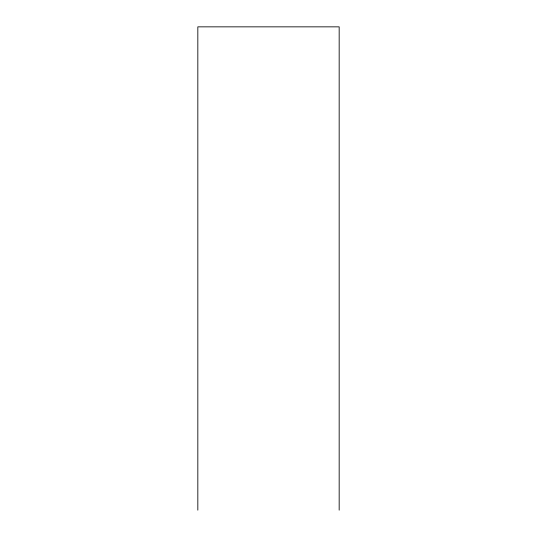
<?xml version="1.0" encoding="UTF-8"?>
<svg xmlns="http://www.w3.org/2000/svg" width="537" height="537" viewBox="0 0 537 537"><rect width="100%" height="100%" fill="white"/><g stroke="black" fill="none" stroke-linecap="round" stroke-linejoin="round"><path stroke-width="0.81" d="M339.169 510.15L339.169 26.85L197.831 26.85L197.831 510.15"/></g></svg>
